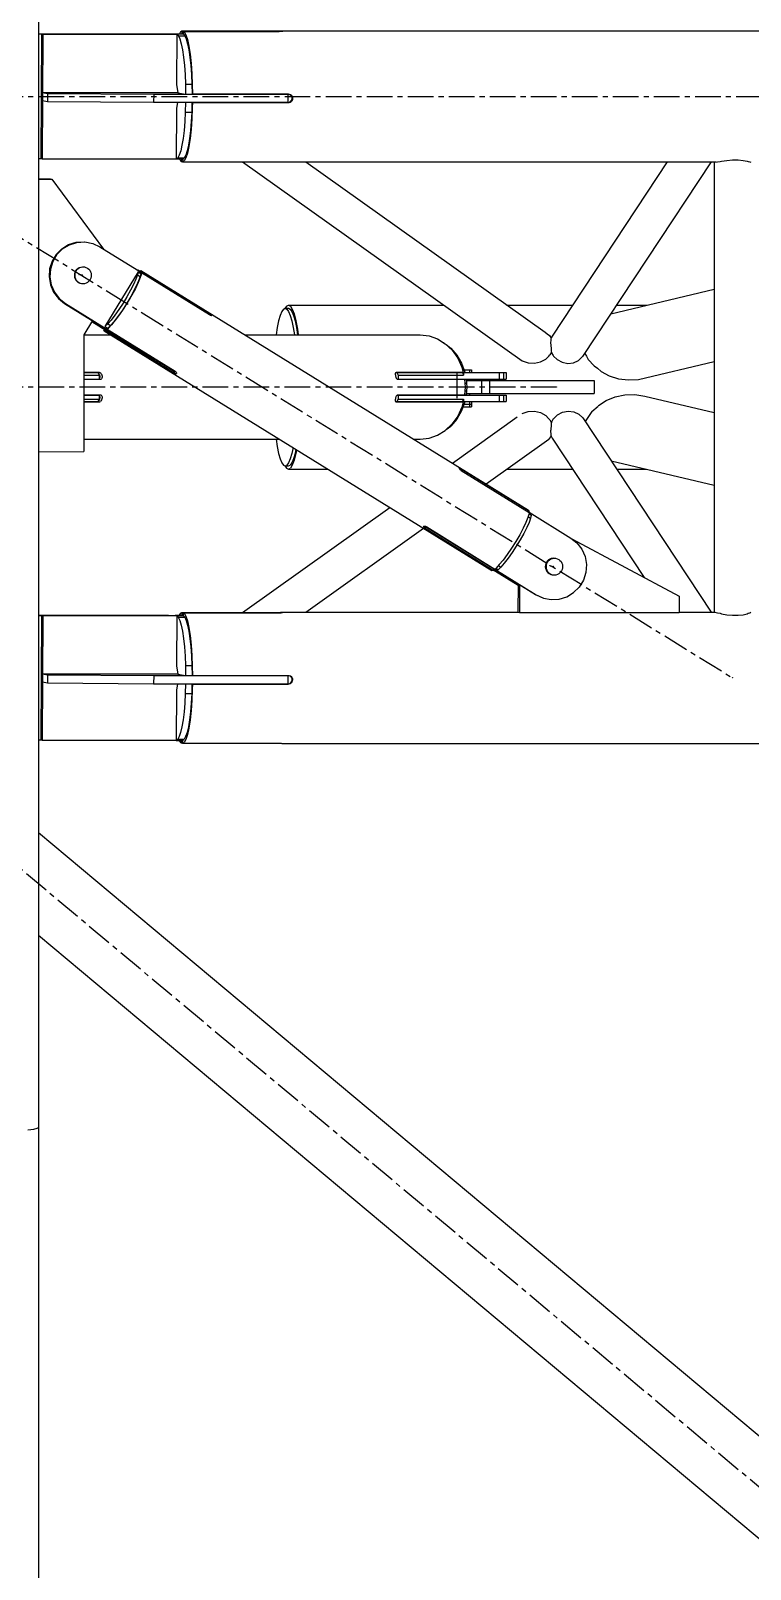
# Model space of a CAD drawing. Header units: millimetres. Extents: x 5143 to 30813, y 232 to 21408.
# Drawn here: x 23503.8 to 23726.5, y 8814.3 to 9290.6 of the extents above; entities that cross this region are included whole.
import ezdxf

# ---------------------------------------------------------------- set-up
doc = ezdxf.new("R2010")
doc.units = ezdxf.units.MM
doc.header["$LTSCALE"] = 0.25
doc.linetypes.add('CENTER', pattern=[50.8, 31.75, -6.35, 6.35, -6.35])
doc.linetypes.add('XKITLINE00', pattern=[0])

msp = doc.modelspace()

# ---------------------------------------------------------------- linework, layer by layer
at = {"color": 8, "linetype": 'XKITLINE00'}
for p, q in [((23506.2, 10620.27), (23506.2, 8951.04)), ((23506.2, 9289.66), (23546.35, 9289.66)), ((23506.2, 9289.6), (23546.66, 9289.6)), ((23507.14, 9289.6), (23506.97, 9251.02)), ((23507.14, 9289.6), (23507.53, 9289.53)), ((23507.14, 9289.6), (23551.01, 9289.6)), ((23507.53, 9289.53), (23507.35, 9250.95)), ((23507.53, 9289.53), (23549.02, 9289.53)), ((23546.35, 9289.66), (23546.66, 9289.6)), ((23548.57, 9289.62), (23548.64, 9289.66)), ((23548.64, 9289.66), (23548.63, 9289.6)), ((23548.64, 9289.66), (23550.61, 9289.66)), ((23549.02, 9289.59), (23548.95, 9273.99)), ((23549.02, 9289.59), (23551, 9289.59)), ((23549.02, 9289.59), (23549.5, 9289.05)), ((23549.5, 9289.05), (23551.47, 9289.05)), ((23549.5, 9289.05), (23549.95, 9288.03)), ((23550.17, 9290.27), (23549.82, 9289.66)), ((23549.95, 9288.03), (23550.38, 9286.56)), ((23550.17, 9290.27), (23550.6, 9290.51)), ((23550.6, 9290.51), (23580.24, 9290.51)), ((23550.6, 9290.51), (23550.6, 9289.66)), ((23550.61, 9289.66), (23550.61, 9289.6)), ((23551, 9289.59), (23551.47, 9289.05)), ((23551.02, 9290.4), (23551.01, 9289.57)), ((23551.02, 9290.4), (23580.65, 9290.4)), ((23551.02, 9290.4), (23551.26, 9290.27)), ((23551.26, 9290.27), (23551.79, 9289.35)), ((23551.47, 9289.05), (23551.93, 9288.03)), ((23551.79, 9289.35), (23552.29, 9287.86)), ((23551.93, 9288.03), (23552.35, 9286.56)), ((23552.29, 9287.86), (23552.74, 9285.83)), ((23580.24, 9290.51), (23580.59, 9290.51)), ((23580.24, 9290.51), (23580.24, 9290.4)), ((23580.59, 9290.51), (23580.93, 9290.53)), ((23580.59, 9290.51), (23580.59, 9290.4)), ((23580.65, 9290.4), (23580.99, 9290.41)), ((23580.93, 9290.53), (23581.24, 9290.54)), ((23580.99, 9290.41), (23581.29, 9290.42)), ((23581.24, 9290.54), (23581.5, 9290.57)), ((23581.29, 9290.42), (23581.54, 9290.44)), ((23581.5, 9290.57), (23581.54, 9290.57)), ((23581.54, 9290.57), (23581.68, 9290.55)), ((23581.54, 9290.57), (24815.89, 9290.57)), ((23581.54, 9290.44), (23581.71, 9290.46)), ((23581.68, 9290.55), (23581.78, 9290.52)), ((23581.71, 9290.46), (23581.79, 9290.49)), ((23581.78, 9290.52), (23581.79, 9290.49)), ((23550.38, 9286.56), (23550.76, 9284.66)), ((23550.76, 9284.66), (23551.09, 9282.41)), ((23551.09, 9282.41), (23551.36, 9279.83)), ((23552.35, 9286.56), (23552.73, 9284.66)), ((23552.73, 9284.66), (23553.06, 9282.41)), ((23552.74, 9285.83), (23553.13, 9283.32)), ((23553.06, 9282.41), (23553.33, 9279.83)), ((23553.13, 9283.32), (23553.44, 9280.42)), ((23551.36, 9279.83), (23551.56, 9277.02)), ((23553.33, 9279.83), (23553.54, 9277.02)), ((23553.44, 9280.42), (23553.68, 9277.22)), ((23548.95, 9273.99), (23549.33, 9271.41)), ((23551.56, 9277.02), (23551.69, 9274.03)), ((23551.69, 9274.03), (23553.67, 9274.03)), ((23551.69, 9274.03), (23551.75, 9270.95)), ((23553.54, 9277.02), (23553.67, 9274.03)), ((23553.67, 9274.03), (23553.72, 9270.95)), ((23553.68, 9277.22), (23553.82, 9273.8)), ((23553.82, 9273.8), (23553.86, 9271.02)), ((23507.45, 9271.49), (23507.44, 9268.99)), ((23507.44, 9268.99), (23508.99, 9268.69)), ((23507.45, 9271.49), (23509, 9271.19)), ((23507.45, 9271.49), (23549.32, 9271.49)), ((23509, 9271.19), (23508.99, 9268.69)), ((23508.99, 9268.69), (23541.85, 9268.45)), ((23509, 9271.19), (23541.86, 9270.95)), ((23541.86, 9270.95), (23541.85, 9268.45)), ((23541.85, 9268.45), (23551.73, 9268.45)), ((23541.86, 9270.95), (23551.74, 9270.95)), ((23549.24, 9268.45), (23548.92, 9266.49)), ((23549.33, 9271.41), (23551.75, 9270.95)), ((23551.74, 9268.45), (23551.65, 9265.39)), ((23551.73, 9268.45), (23551.74, 9268.45)), ((23551.74, 9268.45), (23553.71, 9268.45)), ((23551.75, 9270.95), (23553.72, 9270.95)), ((23553.71, 9268.45), (23553.63, 9265.39)), ((23553.7, 9268.45), (23553.71, 9268.45)), ((23553.71, 9268.45), (23583.34, 9268.45)), ((23553.71, 9268.36), (23583.29, 9268.36)), ((23553.71, 9268.35), (23553.84, 9268.32)), ((23553.72, 9271.05), (23553.86, 9271.02)), ((23553.72, 9270.95), (23583.35, 9270.95)), ((23553.84, 9268.32), (23553.82, 9266.75)), ((23553.84, 9268.32), (23583.48, 9268.32)), ((23553.86, 9271.02), (23583.49, 9271.02)), ((23580.54, 9268.45), (23580.54, 9268.36)), ((23582.97, 9271.02), (23583.35, 9270.95)), ((23583.29, 9268.36), (23583.64, 9268.4)), ((23583.29, 9268.36), (23583.48, 9268.32)), ((23583.35, 9270.95), (23583.34, 9268.45)), ((23583.48, 9268.32), (23583.82, 9268.37)), ((23583.49, 9271.02), (23583.84, 9270.98)), ((23583.64, 9268.4), (23583.96, 9268.54)), ((23583.64, 9268.4), (23583.82, 9268.37)), ((23583.69, 9271), (23583.98, 9270.88)), ((23583.82, 9268.37), (23584.14, 9268.5)), ((23583.84, 9270.98), (23584.16, 9270.84)), ((23583.96, 9268.54), (23584.24, 9268.75)), ((23583.98, 9270.88), (23584.26, 9270.66)), ((23584.14, 9268.5), (23584.42, 9268.72)), ((23584.16, 9270.84), (23584.44, 9270.63)), ((23584.46, 9269.03), (23584.24, 9268.75)), ((23584.26, 9270.66), (23584.47, 9270.38)), ((23584.64, 9269), (23584.42, 9268.72)), ((23584.44, 9270.63), (23584.66, 9270.34)), ((23584.59, 9269.36), (23584.46, 9269.03)), ((23584.47, 9270.38), (23584.52, 9270.27)), ((23584.52, 9270.27), (23584.6, 9270.05)), ((23584.64, 9269.71), (23584.59, 9269.36)), ((23584.6, 9270.05), (23584.64, 9269.71)), ((23584.78, 9269.32), (23584.64, 9269)), ((23584.66, 9270.34), (23584.69, 9270.27)), ((23584.69, 9270.27), (23584.79, 9270.02)), ((23584.83, 9269.67), (23584.78, 9269.32)), ((23584.79, 9270.02), (23584.83, 9269.67)), ((23548.92, 9266.49), (23548.84, 9250.89)), ((23551.65, 9265.39), (23551.49, 9262.46)), ((23551.65, 9265.39), (23553.63, 9265.39)), ((23553.68, 9263.33), (23553.44, 9260.12)), ((23553.63, 9265.39), (23553.47, 9262.46)), ((23553.82, 9266.75), (23553.68, 9263.33)), ((23551.27, 9259.73), (23550.97, 9257.26)), ((23551.49, 9262.46), (23551.27, 9259.73)), ((23553.24, 9259.73), (23552.95, 9257.26)), ((23553.44, 9260.12), (23553.13, 9257.23)), ((23553.47, 9262.46), (23553.24, 9259.73)), ((23550.62, 9255.13), (23550.22, 9253.39)), ((23550.97, 9257.26), (23550.62, 9255.13)), ((23552.6, 9255.13), (23552.2, 9253.39)), ((23552.74, 9254.72), (23552.29, 9252.69)), ((23552.95, 9257.26), (23552.6, 9255.13)), ((23553.13, 9257.23), (23552.74, 9254.72)), ((23506.2, 9251.02), (23506.97, 9251.02)), ((23506.97, 9251.02), (23507.35, 9250.95)), ((23507.35, 9250.95), (23548.84, 9250.95)), ((23548.84, 9250.89), (23549.32, 9251.24)), ((23548.84, 9250.89), (23550.82, 9250.89)), ((23549.79, 9252.09), (23549.32, 9251.24)), ((23549.32, 9251.24), (23551.3, 9251.24)), ((23550.22, 9253.39), (23549.79, 9252.09)), ((23549.82, 9250.89), (23550.17, 9250.28)), ((23550.17, 9250.28), (23550.41, 9250.15)), ((23550.42, 9250.89), (23550.41, 9250.15)), ((23550.41, 9250.15), (23550.83, 9250.15)), ((23550.82, 9250.89), (23551.3, 9251.24)), ((23550.84, 9250.9), (23550.83, 9250.04)), ((23550.83, 9250.04), (23551.26, 9250.28)), ((23550.83, 9250.04), (23580.47, 9250.04)), ((23551.79, 9251.2), (23551.26, 9250.28)), ((23551.76, 9252.09), (23551.3, 9251.24)), ((23552.2, 9253.39), (23551.76, 9252.09)), ((23552.29, 9252.69), (23551.79, 9251.2)), ((23569.39, 9250.04), (23655.91, 9188.41)), ((23580.47, 9250.04), (23580.81, 9250.04)), ((23580.81, 9250.04), (23581.11, 9250.02)), ((23581.11, 9250.02), (23581.35, 9250.01)), ((23581.35, 9250.01), (23581.52, 9249.98)), ((23581.52, 9249.98), (23581.54, 9249.97)), ((23581.54, 9249.97), (23715.9, 9249.97)), ((23588.94, 9249.97), (23663, 9197.22)), ((23700.77, 9249.97), (23665.18, 9196.06)), ((23714.4, 9249.97), (23674.61, 9189.69)), ((23715.28, 9249.97), (23715.28, 9110.61)), ((23715.3, 9249.97), (23715.42, 9249.88)), ((23715.42, 9249.88), (23715.56, 9249.94)), ((23715.56, 9249.94), (23716.37, 9250.03)), ((23715.69, 9249.97), (23715.72, 9249.95)), ((23716.37, 9250.03), (23717.2, 9250.08)), ((23717.2, 9250.08), (23717.63, 9250.2)), ((23717.63, 9250.2), (23719.22, 9250.45)), ((23719.22, 9250.45), (23720.98, 9250.58)), ((23720.98, 9250.58), (23722.74, 9250.58)), ((23722.74, 9250.58), (23724.33, 9250.45)), ((23724.33, 9250.45), (23725.59, 9250.2)), ((23725.59, 9250.2), (23725.87, 9250.08)), ((23725.87, 9250.08), (23726.4, 9250.03)), ((23726.4, 9250.03), (23726.68, 9249.93)), ((23506.2, 9244.69), (23509.91, 9244.7)), ((23506.2, 9244.59), (23510.38, 9244.61)), ((23509.91, 9244.7), (23510.38, 9244.61)), ((23510.38, 9244.61), (23526.37, 9222.98)), ((23517.89, 9225.09), (23520.34, 9225.23)), ((23511.68, 9221.33), (23510.4, 9219.22)), ((23511.92, 9221.29), (23510.63, 9219.17)), ((23511.68, 9221.33), (23513.43, 9223.08)), ((23511.92, 9221.29), (23513.67, 9223.04)), ((23513.43, 9223.08), (23515.54, 9224.36)), ((23513.67, 9223.04), (23515.78, 9224.31)), ((23515.54, 9224.36), (23517.89, 9225.09)), ((23515.78, 9224.31), (23518.12, 9225.04)), ((23518.12, 9225.04), (23520.57, 9225.19)), ((23520.57, 9225.19), (23522.98, 9224.73)), ((23522.98, 9224.73), (23525.21, 9223.7)), ((23525.21, 9223.7), (23538.08, 9215.74)), ((23509.65, 9216.85), (23509.48, 9214.37)), ((23510.4, 9219.22), (23509.65, 9216.85)), ((23509.88, 9216.8), (23509.71, 9214.33)), ((23510.63, 9219.17), (23509.88, 9216.8)), ((23517.47, 9215.8), (23517.34, 9215.31)), ((23517.59, 9215.78), (23517.46, 9215.29)), ((23517.69, 9216.26), (23517.47, 9215.8)), ((23517.81, 9216.24), (23517.59, 9215.78)), ((23517.99, 9216.67), (23517.69, 9216.26)), ((23517.69, 9216.26), (23517.81, 9216.24)), ((23518.12, 9216.65), (23517.81, 9216.24)), ((23517.99, 9216.67), (23518.37, 9217.01)), ((23518.12, 9216.65), (23518.49, 9216.99)), ((23518.37, 9217.01), (23518.8, 9217.27)), ((23518.49, 9216.99), (23518.93, 9217.24)), ((23518.8, 9217.27), (23519.28, 9217.44)), ((23518.93, 9217.24), (23519.4, 9217.41)), ((23519.28, 9217.44), (23519.78, 9217.51)), ((23519.4, 9217.41), (23519.9, 9217.48)), ((23519.78, 9217.51), (23520.28, 9217.48)), ((23519.9, 9217.48), (23520.41, 9217.46)), ((23520.28, 9217.48), (23520.41, 9217.46)), ((23520.41, 9217.46), (23520.89, 9217.33)), ((23520.89, 9217.33), (23521.35, 9217.11)), ((23521.35, 9217.11), (23521.75, 9216.8)), ((23521.75, 9216.8), (23522.08, 9216.42)), ((23522.08, 9216.42), (23522.33, 9215.98)), ((23522.33, 9215.98), (23522.5, 9215.5)), ((23537.05, 9215.93), (23526.78, 9199.01)), ((23536.73, 9216.58), (23536.82, 9216.58)), ((23536.82, 9216.58), (23536.95, 9216.52)), ((23537.05, 9215.93), (23536.84, 9214.98)), ((23536.95, 9216.52), (23537.79, 9216)), ((23536.95, 9216.52), (23537.01, 9216.4)), ((23537.05, 9215.93), (23537.89, 9215.41)), ((23537.46, 9216.28), (23537.43, 9216.22)), ((23537.46, 9216.28), (23537.87, 9216.4)), ((23537.79, 9216), (23537.85, 9215.88)), ((23537.87, 9216.4), (23538.05, 9216.16)), ((23537.87, 9216.4), (23657.87, 9142.17)), ((23538.05, 9216.16), (23537.87, 9215.87)), ((23538.08, 9215.74), (23537.88, 9215.42)), ((23538.08, 9215.71), (23537.89, 9215.41)), ((23538.05, 9216.16), (23559.08, 9203.16)), ((23538.08, 9215.71), (23538.05, 9215.33)), ((23538.06, 9215.71), (23538.07, 9215.7)), ((23538.08, 9215.71), (23559.1, 9202.71)), ((23509.48, 9214.37), (23509.9, 9211.93)), ((23509.71, 9214.33), (23510.14, 9211.88)), ((23509.9, 9211.93), (23510.89, 9209.66)), ((23510.14, 9211.88), (23511.12, 9209.62)), ((23517.34, 9215.31), (23517.31, 9214.8)), ((23517.31, 9214.8), (23517.38, 9214.3)), ((23517.38, 9214.3), (23517.54, 9213.82)), ((23517.46, 9215.29), (23517.43, 9214.78)), ((23517.43, 9214.78), (23517.5, 9214.27)), ((23517.5, 9214.27), (23517.66, 9213.79)), ((23517.54, 9213.82), (23517.79, 9213.38)), ((23517.66, 9213.79), (23517.92, 9213.35)), ((23517.79, 9213.38), (23518.13, 9213)), ((23517.92, 9213.35), (23518.25, 9212.97)), ((23518.13, 9213), (23518.53, 9212.69)), ((23518.25, 9212.97), (23518.65, 9212.67)), ((23518.53, 9212.69), (23518.65, 9212.67)), ((23518.53, 9212.69), (23518.98, 9212.47)), ((23518.65, 9212.67), (23519.1, 9212.45)), ((23518.98, 9212.47), (23519.47, 9212.34)), ((23519.1, 9212.45), (23519.59, 9212.32)), ((23519.47, 9212.34), (23519.59, 9212.32)), ((23519.59, 9212.32), (23520.09, 9212.29)), ((23520.09, 9212.29), (23520.59, 9212.36)), ((23520.59, 9212.36), (23521.07, 9212.53)), ((23521.07, 9212.53), (23521.5, 9212.79)), ((23521.5, 9212.79), (23521.88, 9213.13)), ((23522.19, 9213.53), (23521.88, 9213.13)), ((23522.41, 9213.99), (23522.19, 9213.53)), ((23522.53, 9214.49), (23522.41, 9213.99)), ((23522.5, 9215.5), (23522.56, 9215)), ((23522.56, 9215), (23522.53, 9214.49)), ((23535.64, 9212.06), (23534.7, 9210.23)), ((23536.48, 9211.54), (23535.54, 9209.71)), ((23536.36, 9213.67), (23535.64, 9212.06)), ((23537.07, 9212.63), (23536.2, 9210.82)), ((23536.84, 9214.98), (23536.36, 9213.67)), ((23537.2, 9213.15), (23536.48, 9211.54)), ((23536.84, 9214.98), (23537.68, 9214.46)), ((23537.7, 9214.16), (23537.07, 9212.63)), ((23537.68, 9214.46), (23537.2, 9213.15)), ((23537.89, 9215.41), (23537.68, 9214.46)), ((23538.05, 9215.33), (23537.7, 9214.16)), ((23510.89, 9209.66), (23512.39, 9207.7)), ((23511.12, 9209.62), (23512.62, 9207.66)), ((23512.39, 9207.7), (23512.62, 9207.66)), ((23512.39, 9207.7), (23514.3, 9206.16)), ((23512.62, 9207.66), (23514.54, 9206.12)), ((23532.38, 9206.27), (23531.12, 9204.33)), ((23533.6, 9208.26), (23532.38, 9206.27)), ((23533.9, 9206.73), (23532.6, 9204.66)), ((23534.44, 9207.74), (23533.22, 9205.74)), ((23534.7, 9210.23), (23533.6, 9208.26)), ((23535.12, 9208.82), (23533.9, 9206.73)), ((23535.54, 9209.71), (23534.44, 9207.74)), ((23536.2, 9210.82), (23535.12, 9208.82)), ((23683.39, 9202.99), (23715.28, 9210.61)), ((23514.3, 9206.16), (23514.54, 9206.12)), ((23514.3, 9206.16), (23548.2, 9185.2)), ((23514.54, 9206.12), (23527.41, 9198.16)), ((23529.87, 9202.56), (23528.69, 9201.03)), ((23530.71, 9202.04), (23529.53, 9200.51)), ((23531.12, 9204.33), (23529.87, 9202.56)), ((23531.27, 9202.71), (23529.99, 9200.97)), ((23531.96, 9203.81), (23530.71, 9202.04)), ((23532.6, 9204.66), (23531.27, 9202.71)), ((23533.22, 9205.74), (23531.96, 9203.81)), ((23559.08, 9203.16), (23558.89, 9202.84)), ((23559.08, 9203.16), (23559.3, 9203.02)), ((23559.1, 9202.71), (23559.32, 9202.58)), ((23559.3, 9203.02), (23559.11, 9202.7)), ((23559.3, 9203.02), (23559.51, 9202.88)), ((23559.32, 9202.58), (23559.53, 9202.5)), ((23559.51, 9202.88), (23559.69, 9202.76)), ((23559.53, 9202.5), (23559.69, 9202.46)), ((23559.69, 9202.76), (23559.79, 9202.68)), ((23559.69, 9202.46), (23559.8, 9202.48)), ((23559.79, 9202.68), (23559.81, 9202.65)), ((23559.84, 9202.54), (23559.8, 9202.48)), ((23559.81, 9202.65), (23559.84, 9202.54)), ((23580.99, 9202.47), (23580.51, 9200.8)), ((23581.49, 9203.69), (23580.99, 9202.47)), ((23582.02, 9204.43), (23581.49, 9203.69)), ((23582.02, 9204.43), (23582.56, 9204.67)), ((23582.93, 9205.36), (23582.45, 9204.63)), ((23582.56, 9204.67), (23583.1, 9204.43)), ((23582.56, 9204.67), (23583.55, 9204.67)), ((23582.93, 9205.36), (23583.55, 9205.67)), ((23583.1, 9204.43), (23583.63, 9203.69)), ((23583.55, 9205.67), (23631.67, 9205.67)), ((23583.55, 9205.67), (23584.17, 9205.36)), ((23583.55, 9204.67), (23584.09, 9204.43)), ((23583.63, 9203.69), (23584.14, 9202.47)), ((23584.09, 9204.43), (23584.62, 9203.69)), ((23584.14, 9202.47), (23584.62, 9200.8)), ((23584.17, 9205.36), (23584.77, 9204.43)), ((23584.62, 9203.69), (23585.13, 9202.47)), ((23584.77, 9204.43), (23585.34, 9202.91)), ((23585.13, 9202.47), (23585.6, 9200.8)), ((23585.34, 9202.91), (23585.87, 9200.82)), ((23651.08, 9205.67), (23671.53, 9205.67)), ((23685.16, 9205.67), (23694.64, 9205.67)), ((23522.9, 9200.85), (23520.25, 9196.48)), ((23522.74, 9200.58), (23525.67, 9198.76)), ((23522.79, 9200.65), (23525.71, 9198.84)), ((23525.84, 9199.03), (23525.68, 9198.78)), ((23525.68, 9198.78), (23525.76, 9198.64)), ((23525.76, 9198.64), (23526.6, 9198.12)), ((23525.76, 9198.64), (23525.89, 9198.57)), ((23525.89, 9198.57), (23526.06, 9198.58)), ((23526.06, 9198.58), (23526.27, 9198.66)), ((23526.06, 9198.58), (23526.9, 9198.06)), ((23526.31, 9198.73), (23526.27, 9198.66)), ((23526.27, 9198.66), (23527.12, 9198.14)), ((23526.48, 9198.19), (23526.34, 9197.95)), ((23526.34, 9197.95), (23526.52, 9197.71)), ((23526.52, 9197.71), (23526.93, 9197.84)), ((23526.52, 9197.71), (23646.53, 9123.48)), ((23526.6, 9198.12), (23526.73, 9198.05)), ((23526.73, 9198.05), (23526.9, 9198.06)), ((23526.78, 9199.01), (23527.64, 9199.83)), ((23526.78, 9199.01), (23527.62, 9198.49)), ((23526.9, 9198.06), (23527.12, 9198.14)), ((23527.16, 9198.21), (23526.93, 9197.84)), ((23526.93, 9197.84), (23547.95, 9184.83)), ((23527.16, 9198.21), (23527.12, 9198.14)), ((23527.3, 9198.18), (23548.32, 9185.18)), ((23527.3, 9198.18), (23527.41, 9198.16)), ((23527.61, 9198.49), (23527.41, 9198.16)), ((23527.62, 9198.49), (23527.44, 9198.18)), ((23527.44, 9198.18), (23527.83, 9198.49)), ((23527.44, 9198.18), (23548.46, 9185.18)), ((23527.62, 9198.49), (23528.48, 9199.31)), ((23528.69, 9201.03), (23527.64, 9199.83)), ((23527.64, 9199.83), (23528.48, 9199.31)), ((23528.83, 9199.55), (23527.83, 9198.49)), ((23529.53, 9200.51), (23528.48, 9199.31)), ((23529.99, 9200.97), (23528.83, 9199.55)), ((23580.08, 9198.72), (23579.72, 9196.42)), ((23580.51, 9200.8), (23580.08, 9198.72)), ((23584.62, 9200.8), (23585.05, 9198.72)), ((23585.05, 9198.72), (23585.41, 9196.42)), ((23585.6, 9200.8), (23586.04, 9198.72)), ((23585.87, 9200.82), (23586.35, 9198.24)), ((23586.04, 9198.72), (23586.39, 9196.42)), ((23586.35, 9198.24), (23586.59, 9196.42)), ((23662.91, 9197.25), (23663, 9197.22)), ((23663, 9197.22), (23663.67, 9196.72)), ((23663.67, 9196.72), (23664.34, 9196.23)), ((23520.25, 9196.48), (23520.25, 9160.31)), ((23520.25, 9196.42), (23528.6, 9196.42)), ((23570.16, 9196.42), (23624.37, 9196.42)), ((23624.37, 9196.42), (23627.09, 9196.11)), ((23627.09, 9196.11), (23629.7, 9195.2)), ((23629.7, 9195.2), (23632.11, 9193.7)), ((23631.51, 9194.07), (23631.65, 9194)), ((23631.65, 9194), (23631.78, 9193.91)), ((23632.11, 9193.7), (23634.22, 9191.69)), ((23632.38, 9193.44), (23633.83, 9192.33)), ((23633.83, 9192.33), (23635.69, 9190.19)), ((23664.34, 9196.23), (23664.86, 9195.44)), ((23664.78, 9195.02), (23664.71, 9193.77)), ((23664.71, 9193.77), (23664.75, 9193.56)), ((23664.75, 9193.56), (23664.84, 9191.83)), ((23664.92, 9195.56), (23664.76, 9195.13)), ((23664.76, 9195.13), (23664.78, 9195.02)), ((23665.18, 9196.06), (23664.92, 9195.56)), ((23634.22, 9191.69), (23635.95, 9189.25)), ((23635.69, 9190.19), (23637.15, 9187.67)), ((23635.95, 9189.25), (23637.24, 9186.46)), ((23636.67, 9187.67), (23637.15, 9187.67)), ((23637.15, 9187.67), (23638.16, 9184.87)), ((23655.91, 9188.41), (23657.72, 9187.76)), ((23657.72, 9187.76), (23659.67, 9187.63)), ((23659.67, 9187.63), (23661.56, 9188.04)), ((23661.56, 9188.04), (23663.22, 9188.93)), ((23664.14, 9189.89), (23663.22, 9188.93)), ((23664.14, 9189.89), (23664.48, 9190.22)), ((23664.96, 9191.11), (23664.48, 9190.22)), ((23664.84, 9191.83), (23664.91, 9191.53)), ((23664.91, 9191.53), (23664.98, 9190.9)), ((23664.98, 9190.9), (23665.49, 9190.02)), ((23665.49, 9190.02), (23665.63, 9189.89)), ((23665.63, 9189.89), (23666.75, 9188.78)), ((23666.75, 9188.78), (23668.33, 9187.95)), ((23668.33, 9187.95), (23670.07, 9187.62)), ((23670.07, 9187.62), (23671.81, 9187.82)), ((23671.81, 9187.82), (23673.38, 9188.54)), ((23673.38, 9188.54), (23674.61, 9189.69)), ((23675.27, 9190.69), (23675.84, 9189.89)), ((23675.84, 9189.89), (23676.38, 9188.86)), ((23676.38, 9188.86), (23678.18, 9186.83)), ((23691.94, 9182.66), (23715.28, 9188.23)), ((23520.25, 9184.87), (23525.03, 9184.87)), ((23520.25, 9184.77), (23524.54, 9184.77)), ((23520.25, 9183.97), (23524.94, 9183.97)), ((23520.25, 9182.77), (23524.94, 9182.77)), ((23520.25, 9182.67), (23525.47, 9182.67)), ((23524.28, 9184.87), (23524.45, 9184.83)), ((23524.45, 9184.83), (23525.2, 9184.83)), ((23524.45, 9184.83), (23524.53, 9184.77)), ((23524.54, 9184.77), (23524.94, 9183.97)), ((23524.55, 9184.76), (23524.63, 9184.7)), ((23524.63, 9184.7), (23524.81, 9184.5)), ((23524.75, 9182.67), (23524.9, 9182.72)), ((23524.81, 9184.5), (23524.96, 9184.23)), ((23524.9, 9182.72), (23525.04, 9182.85)), ((23524.9, 9182.72), (23525.62, 9182.72)), ((23524.94, 9183.97), (23524.94, 9182.77)), ((23524.96, 9184.23), (23525.09, 9183.93)), ((23525.03, 9184.87), (23525.2, 9184.83)), ((23525.14, 9183.05), (23525.04, 9182.85)), ((23525.09, 9183.93), (23525.17, 9183.62)), ((23525.2, 9183.26), (23525.14, 9183.05)), ((23525.17, 9183.62), (23525.2, 9183.32)), ((23525.2, 9184.83), (23525.38, 9184.7)), ((23525.2, 9183.32), (23525.2, 9183.26)), ((23525.38, 9184.7), (23525.55, 9184.5)), ((23525.47, 9182.67), (23525.62, 9182.72)), ((23525.55, 9184.5), (23525.71, 9184.23)), ((23525.62, 9182.72), (23525.76, 9182.85)), ((23525.71, 9184.23), (23525.83, 9183.93)), ((23525.86, 9183.05), (23525.76, 9182.85)), ((23525.83, 9183.93), (23525.92, 9183.62)), ((23525.93, 9183.32), (23525.86, 9183.05)), ((23525.92, 9183.62), (23525.94, 9183.43)), ((23525.94, 9183.43), (23525.93, 9183.32)), ((23548.18, 9185.21), (23547.95, 9184.83)), ((23547.95, 9184.83), (23548.18, 9184.7)), ((23548.44, 9185.12), (23548.18, 9184.7)), ((23548.18, 9184.7), (23548.41, 9184.58)), ((23548.2, 9185.2), (23548.32, 9185.18)), ((23548.38, 9185.23), (23548.32, 9185.18)), ((23548.33, 9185.19), (23548.44, 9185.12)), ((23548.41, 9184.58), (23548.61, 9184.5)), ((23548.44, 9185.12), (23548.67, 9185.01)), ((23548.46, 9185.18), (23548.67, 9185.03)), ((23548.61, 9184.5), (23548.73, 9184.46)), ((23548.67, 9185.03), (23548.83, 9184.88)), ((23548.67, 9185.01), (23548.71, 9184.99)), ((23548.73, 9184.46), (23548.77, 9184.46)), ((23548.77, 9184.46), (23548.89, 9184.51)), ((23548.83, 9184.88), (23548.92, 9184.73)), ((23548.94, 9184.6), (23548.89, 9184.51)), ((23548.92, 9184.73), (23548.94, 9184.6)), ((23616.63, 9184.5), (23616.62, 9184.23)), ((23616.62, 9184.23), (23616.65, 9183.93)), ((23616.7, 9184.7), (23616.63, 9184.5)), ((23616.65, 9183.93), (23616.73, 9183.62)), ((23616.82, 9184.83), (23616.7, 9184.7)), ((23616.73, 9183.62), (23616.81, 9183.43)), ((23616.77, 9184.77), (23650.92, 9184.77)), ((23616.81, 9183.43), (23616.84, 9183.32)), ((23616.82, 9184.83), (23616.97, 9184.87)), ((23616.84, 9183.32), (23616.95, 9183.05)), ((23616.95, 9183.05), (23617.09, 9182.85)), ((23616.97, 9184.87), (23637.65, 9184.87)), ((23617.09, 9182.85), (23617.24, 9182.72)), ((23617.12, 9184.77), (23617.52, 9183.97)), ((23617.18, 9182.77), (23648.83, 9182.77)), ((23617.24, 9182.72), (23617.41, 9182.67)), ((23617.41, 9182.67), (23638.09, 9182.67)), ((23617.52, 9183.97), (23637.79, 9183.97)), ((23617.52, 9183.97), (23617.52, 9182.77)), ((23631.07, 9184.87), (23631.07, 9184.77)), ((23631.68, 9182.77), (23631.68, 9182.67)), ((23633.31, 9184.87), (23633.31, 9184.77)), ((23637.24, 9186.46), (23637.65, 9184.87)), ((23637.39, 9184.77), (23637.79, 9183.97)), ((23637.65, 9184.87), (23638.16, 9184.87)), ((23637.79, 9184.77), (23637.79, 9183.97)), ((23637.91, 9185.57), (23640.14, 9185.57)), ((23638.09, 9182.67), (23638.3, 9180.27)), ((23638.09, 9182.67), (23638.6, 9182.67)), ((23638.6, 9182.67), (23638.72, 9181.48)), ((23639.61, 9185.57), (23639.61, 9184.77)), ((23639.61, 9182.77), (23639.61, 9182.27)), ((23640.14, 9185.57), (23640.22, 9185.57)), ((23640.22, 9185.57), (23640.22, 9184.77)), ((23648.83, 9184.77), (23648.83, 9182.77)), ((23648.83, 9182.77), (23650.92, 9182.77)), ((23650.09, 9184.77), (23650.09, 9182.77)), ((23650.92, 9184.77), (23650.92, 9182.77)), ((23678.18, 9186.83), (23679.2, 9186.08)), ((23679.2, 9186.08), (23680.36, 9185.08)), ((23680.36, 9185.08), (23682.88, 9183.71)), ((23682.88, 9183.71), (23685.75, 9182.83)), ((23685.75, 9182.83), (23688.82, 9182.47)), ((23688.82, 9182.47), (23691.94, 9182.66)), ((23520.25, 9177.87), (23525.47, 9177.87)), ((23520.25, 9177.77), (23524.94, 9177.77)), ((23524.75, 9177.87), (23524.9, 9177.83)), ((23524.9, 9177.83), (23525.62, 9177.83)), ((23524.9, 9177.83), (23525.04, 9177.7)), ((23524.94, 9177.77), (23524.94, 9176.58)), ((23525.04, 9177.7), (23525.14, 9177.5)), ((23525.47, 9177.87), (23525.62, 9177.83)), ((23525.62, 9177.83), (23525.76, 9177.7)), ((23525.76, 9177.7), (23525.86, 9177.5)), ((23617.09, 9177.7), (23616.95, 9177.5)), ((23617.09, 9177.7), (23617.24, 9177.83)), ((23617.18, 9177.77), (23650.92, 9177.77)), ((23617.24, 9177.83), (23617.41, 9177.87)), ((23617.41, 9177.87), (23638.09, 9177.87)), ((23617.52, 9177.77), (23617.52, 9176.58)), ((23631.68, 9177.87), (23631.68, 9177.77)), ((23638.3, 9180.27), (23638.09, 9177.87)), ((23638.09, 9177.87), (23638.6, 9177.87)), ((23638.19, 9181.48), (23638.72, 9181.48)), ((23638.19, 9179.07), (23638.72, 9179.07)), ((23638.72, 9179.07), (23638.6, 9177.87)), ((23638.64, 9182.27), (23640.66, 9182.27)), ((23638.64, 9178.27), (23678.2, 9178.27)), ((23638.72, 9181.48), (23638.76, 9180.27)), ((23638.76, 9180.27), (23638.72, 9179.07)), ((23639.61, 9178.27), (23639.61, 9177.77)), ((23640.66, 9182.27), (23678.2, 9182.27)), ((23643.36, 9182.27), (23643.36, 9178.27)), ((23645.77, 9182.27), (23645.77, 9178.27)), ((23648.83, 9177.77), (23648.83, 9175.77)), ((23650.09, 9177.77), (23650.09, 9175.77)), ((23650.92, 9177.77), (23650.92, 9175.77)), ((23678.2, 9182.27), (23678.2, 9178.27)), ((23684.65, 9177.27), (23687.67, 9177.89)), ((23687.67, 9177.89), (23690.81, 9177.96)), ((23690.81, 9177.96), (23693.91, 9177.49)), ((23520.25, 9176.58), (23524.94, 9176.58)), ((23520.25, 9175.77), (23524.54, 9175.77)), ((23520.25, 9175.67), (23525.03, 9175.67)), ((23524.28, 9175.67), (23524.45, 9175.72)), ((23524.45, 9175.72), (23524.53, 9175.77)), ((23524.45, 9175.72), (23525.2, 9175.72)), ((23524.94, 9176.58), (23524.54, 9175.77)), ((23524.55, 9175.79), (23524.63, 9175.85)), ((23524.81, 9176.05), (23524.63, 9175.85)), ((23524.96, 9176.32), (23524.81, 9176.05)), ((23525.09, 9176.62), (23524.96, 9176.32)), ((23525.03, 9175.67), (23525.2, 9175.72)), ((23525.17, 9176.93), (23525.09, 9176.62)), ((23525.14, 9177.5), (23525.2, 9177.29)), ((23525.2, 9177.23), (23525.17, 9176.93)), ((23525.2, 9177.29), (23525.2, 9177.23)), ((23525.2, 9175.72), (23525.38, 9175.85)), ((23525.55, 9176.05), (23525.38, 9175.85)), ((23525.71, 9176.32), (23525.55, 9176.05)), ((23525.83, 9176.62), (23525.71, 9176.32)), ((23525.92, 9176.93), (23525.83, 9176.62)), ((23525.86, 9177.5), (23525.93, 9177.23)), ((23525.94, 9177.12), (23525.92, 9176.93)), ((23525.93, 9177.23), (23525.94, 9177.12)), ((23616.65, 9176.62), (23616.62, 9176.32)), ((23616.62, 9176.32), (23616.63, 9176.05)), ((23616.63, 9176.05), (23616.7, 9175.85)), ((23616.73, 9176.93), (23616.65, 9176.62)), ((23616.7, 9175.85), (23616.82, 9175.72)), ((23616.81, 9177.12), (23616.73, 9176.93)), ((23616.77, 9175.77), (23637.39, 9175.77)), ((23616.84, 9177.23), (23616.81, 9177.12)), ((23616.82, 9175.72), (23616.97, 9175.67)), ((23616.95, 9177.5), (23616.84, 9177.23)), ((23616.97, 9175.67), (23637.65, 9175.67)), ((23617.52, 9176.58), (23617.12, 9175.77)), ((23617.52, 9176.58), (23637.79, 9176.58)), ((23631.07, 9175.77), (23631.07, 9175.67)), ((23633.31, 9175.77), (23633.31, 9175.67)), ((23637.15, 9172.88), (23635.69, 9170.36)), ((23637.24, 9174.09), (23635.95, 9171.3)), ((23636.67, 9172.88), (23637.15, 9172.88)), ((23638.16, 9175.67), (23637.15, 9172.88)), ((23637.65, 9175.67), (23637.24, 9174.09)), ((23637.79, 9176.58), (23637.39, 9175.77)), ((23637.39, 9175.77), (23650.09, 9175.77)), ((23637.62, 9174.17), (23640.14, 9174.17)), ((23637.65, 9175.67), (23638.16, 9175.67)), ((23637.79, 9176.58), (23637.79, 9175.77)), ((23637.91, 9174.97), (23640.14, 9174.97)), ((23637.91, 9174.97), (23640.14, 9174.97)), ((23639.61, 9175.77), (23639.61, 9174.97)), ((23639.61, 9174.97), (23639.61, 9174.17)), ((23640.14, 9174.97), (23640.22, 9174.97)), ((23640.14, 9174.97), (23640.22, 9174.97)), ((23640.14, 9174.17), (23640.22, 9174.17)), ((23640.22, 9175.77), (23640.22, 9174.97)), ((23640.22, 9174.97), (23640.22, 9174.17)), ((23650.09, 9175.77), (23650.92, 9175.77)), ((23657.74, 9172.73), (23659.7, 9172.83)), ((23659.7, 9172.83), (23661.58, 9172.39)), ((23668.39, 9172.52), (23670.13, 9172.85)), ((23670.13, 9172.85), (23671.87, 9172.65)), ((23677.5, 9172.7), (23679.38, 9174.38)), ((23679.57, 9174.58), (23679.38, 9174.38)), ((23679.57, 9174.58), (23681.91, 9176.15)), ((23681.91, 9176.15), (23684.65, 9177.27)), ((23693.91, 9177.49), (23715.28, 9172.39)), ((23632.11, 9166.85), (23634.22, 9168.86)), ((23632.38, 9167.1), (23633.83, 9168.22)), ((23635.69, 9170.36), (23633.83, 9168.22)), ((23635.95, 9171.3), (23634.22, 9168.86)), ((23634.31, 9156.75), (23654.39, 9171.04)), ((23655.91, 9172.12), (23657.74, 9172.73)), ((23661.58, 9172.39), (23663.22, 9171.47)), ((23663.22, 9171.47), (23664.04, 9170.57)), ((23664.04, 9170.57), (23664.46, 9170.16)), ((23664.46, 9170.16), (23664.94, 9169.22)), ((23664.85, 9168.72), (23664.75, 9166.98)), ((23664.92, 9169.02), (23664.85, 9168.72)), ((23664.97, 9169.46), (23664.92, 9169.02)), ((23665.54, 9170.45), (23664.97, 9169.46)), ((23665.54, 9170.45), (23665.67, 9170.57)), ((23665.67, 9170.57), (23666.8, 9171.69)), ((23666.8, 9171.69), (23668.39, 9172.52)), ((23671.87, 9172.65), (23673.43, 9171.93)), ((23673.43, 9171.93), (23674.66, 9170.77)), ((23674.66, 9170.77), (23714.4, 9110.57)), ((23675.97, 9170.56), (23675.43, 9169.61)), ((23677.5, 9172.7), (23675.97, 9170.56)), ((23520.25, 9164.12), (23580.82, 9164.12)), ((23579.72, 9164.12), (23580.08, 9161.83)), ((23622.38, 9164.12), (23624.37, 9164.12)), ((23624.37, 9164.12), (23627.09, 9164.44)), ((23627.09, 9164.44), (23629.7, 9165.35)), ((23629.7, 9165.35), (23632.11, 9166.85)), ((23631.51, 9166.48), (23631.65, 9166.54)), ((23631.65, 9166.54), (23631.78, 9166.64)), ((23644.71, 9150.31), (23664.17, 9164.18)), ((23664.85, 9165.15), (23664.17, 9164.18)), ((23664.75, 9166.98), (23664.72, 9166.78)), ((23664.72, 9166.78), (23664.78, 9165.52)), ((23664.78, 9165.52), (23664.77, 9165.42)), ((23664.77, 9165.42), (23664.9, 9165.05)), ((23664.9, 9165.05), (23665.22, 9164.42)), ((23665.22, 9164.42), (23693.69, 9121.29)), ((23506.2, 9160.24), (23520.25, 9160.31)), ((23580.08, 9161.83), (23580.51, 9159.75)), ((23580.51, 9159.75), (23580.99, 9158.08)), ((23584.62, 9159.75), (23584.14, 9158.08)), ((23584.99, 9161.54), (23584.62, 9159.75)), ((23585.6, 9159.75), (23585.13, 9158.08)), ((23585.87, 9159.73), (23585.34, 9157.64)), ((23585.86, 9161), (23585.6, 9159.75)), ((23586.08, 9160.87), (23585.87, 9159.73)), ((23580.99, 9158.08), (23581.49, 9156.86)), ((23581.49, 9156.86), (23582.02, 9156.12)), ((23582.02, 9156.12), (23582.56, 9155.87)), ((23582.45, 9155.92), (23582.93, 9155.19)), ((23582.56, 9155.87), (23583.1, 9156.12)), ((23582.56, 9155.87), (23583.55, 9155.87)), ((23582.93, 9155.19), (23583.55, 9154.87)), ((23583.63, 9156.86), (23583.1, 9156.12)), ((23583.55, 9155.87), (23584.09, 9156.12)), ((23583.55, 9154.87), (23584.17, 9155.19)), ((23583.55, 9154.87), (23595.77, 9154.87)), ((23584.14, 9158.08), (23583.63, 9156.86)), ((23584.62, 9156.86), (23584.09, 9156.12)), ((23584.77, 9156.12), (23584.17, 9155.19)), ((23585.13, 9158.08), (23584.62, 9156.86)), ((23585.34, 9157.64), (23584.77, 9156.12)), ((23636.41, 9155.27), (23636.36, 9155.21)), ((23636.36, 9155.21), (23636.39, 9155.1)), ((23636.39, 9155.1), (23636.49, 9154.96)), ((23636.41, 9155.27), (23636.43, 9155.27)), ((23636.43, 9155.27), (23636.49, 9155.25)), ((23636.49, 9155.25), (23636.63, 9155.17)), ((23636.49, 9154.96), (23636.64, 9154.8)), ((23636.63, 9155.17), (23636.82, 9155.07)), ((23636.64, 9154.8), (23636.84, 9154.64)), ((23636.82, 9155.07), (23636.65, 9154.79)), ((23636.82, 9155.07), (23637.03, 9154.93)), ((23636.84, 9154.64), (23637.06, 9154.48)), ((23637.03, 9154.93), (23636.85, 9154.63)), ((23637.03, 9154.93), (23658.06, 9141.93)), ((23637.06, 9154.48), (23658.08, 9141.48)), ((23651.11, 9154.87), (23671.53, 9154.87)), ((23683.44, 9157.48), (23715.28, 9149.87)), ((23685.16, 9154.87), (23694.34, 9154.87)), ((23569.39, 9110.51), (23614.99, 9142.99)), ((23657.7, 9139.93), (23657.07, 9138.39)), ((23658.05, 9141.1), (23657.7, 9139.93)), ((23657.78, 9140.18), (23658.53, 9139.71)), ((23657.87, 9142.17), (23658.06, 9141.93)), ((23658.06, 9141.93), (23657.87, 9141.62)), ((23657.87, 9141.62), (23657.87, 9141.61)), ((23657.87, 9141.62), (23658.04, 9141.52)), ((23657.91, 9141.69), (23658.63, 9141.24)), ((23658.01, 9141.52), (23658.08, 9141.51)), ((23658.08, 9141.48), (23658.05, 9141.1)), ((23658.05, 9141.09), (23658.74, 9140.66)), ((23658.53, 9139.71), (23658.05, 9138.4)), ((23658.08, 9141.51), (23658.07, 9141.49)), ((23658.08, 9141.51), (23670.95, 9133.55)), ((23658.74, 9140.66), (23658.53, 9139.71)), ((23658.63, 9141.24), (23658.7, 9141.13)), ((23588.91, 9110.57), (23625.39, 9136.55)), ((23625.42, 9137.17), (23625.36, 9137.08)), ((23625.36, 9137.08), (23625.37, 9137.05)), ((23625.37, 9137.05), (23625.41, 9136.99)), ((23625.41, 9136.99), (23625.53, 9136.88)), ((23625.42, 9137.17), (23625.54, 9137.22)), ((23625.53, 9136.88), (23625.7, 9136.75)), ((23625.54, 9137.22), (23625.72, 9137.22)), ((23625.95, 9137.17), (23625.7, 9136.75)), ((23625.7, 9136.75), (23625.91, 9136.61)), ((23625.72, 9137.22), (23625.94, 9137.17)), ((23626.17, 9137.04), (23625.91, 9136.61)), ((23625.91, 9136.61), (23646.94, 9123.6)), ((23625.94, 9137.17), (23626.18, 9137.08)), ((23625.98, 9137.16), (23626.17, 9137.04)), ((23626.21, 9137.07), (23626.15, 9136.98)), ((23626.15, 9136.98), (23626.28, 9136.95)), ((23626.15, 9136.98), (23660.04, 9116.01)), ((23626.18, 9137.08), (23626.42, 9136.96)), ((23626.33, 9137.01), (23626.28, 9136.95)), ((23626.28, 9136.95), (23647.3, 9123.95)), ((23626.42, 9136.96), (23647.44, 9123.95)), ((23656.2, 9136.58), (23655.13, 9134.58)), ((23656.39, 9134.95), (23655.28, 9132.99)), ((23657.07, 9138.39), (23656.2, 9136.58)), ((23657.32, 9136.79), (23656.39, 9134.95)), ((23658.05, 9138.4), (23657.32, 9136.79)), ((23652.6, 9130.42), (23651.28, 9128.47)), ((23653.91, 9132.5), (23652.6, 9130.42)), ((23654.07, 9130.99), (23652.81, 9129.06)), ((23655.13, 9134.58), (23653.91, 9132.5)), ((23655.28, 9132.99), (23654.07, 9130.99)), ((23670.95, 9133.55), (23672.87, 9132.01)), ((23671.27, 9133.29), (23704.47, 9115.52)), ((23672.87, 9132.01), (23674.36, 9130.05)), ((23674.36, 9130.05), (23675.35, 9127.79)), ((23648.83, 9125.31), (23647.83, 9124.26)), ((23650, 9126.74), (23648.83, 9125.31)), ((23650.38, 9125.76), (23649.33, 9124.55)), ((23651.28, 9128.47), (23650, 9126.74)), ((23651.56, 9127.29), (23650.38, 9125.76)), ((23652.81, 9129.06), (23651.56, 9127.29)), ((23663.21, 9125.65), (23663.08, 9125.16)), ((23663.33, 9125.63), (23663.2, 9125.14)), ((23663.33, 9125.63), (23663.2, 9125.14)), ((23663.43, 9126.11), (23663.21, 9125.65)), ((23663.55, 9126.09), (23663.33, 9125.63)), ((23663.55, 9126.09), (23663.33, 9125.63)), ((23663.46, 9125.6), (23663.33, 9125.11)), ((23663.73, 9126.52), (23663.43, 9126.11)), ((23663.43, 9126.11), (23663.55, 9126.09)), ((23663.68, 9126.06), (23663.46, 9125.6)), ((23663.86, 9126.49), (23663.55, 9126.09)), ((23663.86, 9126.49), (23663.55, 9126.09)), ((23663.55, 9126.09), (23663.68, 9126.06)), ((23663.98, 9126.47), (23663.68, 9126.06)), ((23663.73, 9126.52), (23664.11, 9126.86)), ((23663.86, 9126.49), (23664.23, 9126.83)), ((23663.86, 9126.49), (23664.23, 9126.83)), ((23663.98, 9126.47), (23664.36, 9126.81)), ((23664.11, 9126.86), (23664.54, 9127.12)), ((23664.23, 9126.83), (23664.67, 9127.09)), ((23664.23, 9126.83), (23664.67, 9127.09)), ((23664.36, 9126.81), (23664.79, 9127.07)), ((23664.54, 9127.12), (23665.02, 9127.28)), ((23664.67, 9127.09), (23665.15, 9127.26)), ((23664.67, 9127.09), (23665.15, 9127.26)), ((23664.79, 9127.07), (23665.27, 9127.24)), ((23665.02, 9127.28), (23665.52, 9127.36)), ((23665.15, 9127.26), (23665.64, 9127.33)), ((23665.15, 9127.26), (23665.64, 9127.33)), ((23665.27, 9127.24), (23665.77, 9127.31)), ((23665.52, 9127.36), (23666.02, 9127.33)), ((23665.64, 9127.33), (23666.15, 9127.3)), ((23665.64, 9127.33), (23666.15, 9127.3)), ((23665.77, 9127.31), (23666.27, 9127.28)), ((23666.02, 9127.33), (23666.15, 9127.3)), ((23666.15, 9127.3), (23666.27, 9127.28)), ((23666.27, 9127.28), (23666.76, 9127.15)), ((23666.76, 9127.15), (23667.21, 9126.93)), ((23667.21, 9126.93), (23667.61, 9126.62)), ((23667.61, 9126.62), (23667.94, 9126.24)), ((23667.94, 9126.24), (23668.2, 9125.8)), ((23668.2, 9125.8), (23668.36, 9125.32)), ((23668.36, 9125.32), (23668.43, 9124.82)), ((23675.35, 9127.79), (23675.77, 9125.34)), ((23675.77, 9125.34), (23675.61, 9122.87)), ((23646.53, 9123.48), (23646.94, 9123.6)), ((23647.16, 9123.97), (23646.94, 9123.6)), ((23646.97, 9123.66), (23647.45, 9123.36)), ((23647.03, 9123.75), (23647.75, 9123.31)), ((23647.16, 9123.97), (23647.12, 9123.91)), ((23647.12, 9123.91), (23647.96, 9123.39)), ((23647.36, 9124), (23647.3, 9123.95)), ((23647.3, 9123.95), (23647.41, 9123.93)), ((23647.43, 9123.96), (23647.41, 9123.93)), ((23647.41, 9123.93), (23660.28, 9115.97)), ((23647.44, 9123.95), (23647.83, 9124.26)), ((23647.45, 9123.36), (23647.58, 9123.3)), ((23647.58, 9123.3), (23647.75, 9123.31)), ((23647.67, 9123.3), (23654.63, 9118.99)), ((23647.74, 9124.18), (23648.47, 9123.73)), ((23647.75, 9123.31), (23647.96, 9123.39)), ((23647.79, 9123.32), (23654.63, 9119.09)), ((23648, 9123.45), (23647.96, 9123.39)), ((23648.47, 9123.73), (23649.33, 9124.55)), ((23648.56, 9125.03), (23649.33, 9124.55)), ((23663.08, 9125.16), (23663.05, 9124.65)), ((23663.05, 9124.65), (23663.12, 9124.15)), ((23663.12, 9124.15), (23663.28, 9123.66)), ((23663.2, 9125.14), (23663.17, 9124.63)), ((23663.2, 9125.14), (23663.17, 9124.63)), ((23663.17, 9124.63), (23663.24, 9124.12)), ((23663.17, 9124.63), (23663.24, 9124.12)), ((23663.24, 9124.12), (23663.4, 9123.64)), ((23663.24, 9124.12), (23663.4, 9123.64)), ((23663.28, 9123.66), (23663.53, 9123.23)), ((23663.33, 9125.11), (23663.3, 9124.6)), ((23663.3, 9124.6), (23663.37, 9124.1)), ((23663.37, 9124.1), (23663.53, 9123.62)), ((23663.4, 9123.64), (23663.66, 9123.2)), ((23663.4, 9123.64), (23663.66, 9123.2)), ((23663.53, 9123.62), (23663.78, 9123.18)), ((23663.53, 9123.23), (23663.87, 9122.85)), ((23663.66, 9123.2), (23663.99, 9122.82)), ((23663.66, 9123.2), (23663.99, 9122.82)), ((23663.78, 9123.18), (23664.12, 9122.8)), ((23663.87, 9122.85), (23664.27, 9122.54)), ((23663.99, 9122.82), (23664.39, 9122.52)), ((23663.99, 9122.82), (23664.39, 9122.52)), ((23664.12, 9122.8), (23664.52, 9122.49)), ((23664.27, 9122.54), (23664.39, 9122.52)), ((23664.27, 9122.54), (23664.72, 9122.32)), ((23664.39, 9122.52), (23664.84, 9122.29)), ((23664.39, 9122.52), (23664.52, 9122.49)), ((23664.39, 9122.52), (23664.84, 9122.29)), ((23664.52, 9122.49), (23664.97, 9122.27)), ((23664.72, 9122.32), (23665.21, 9122.19)), ((23664.84, 9122.29), (23665.33, 9122.17)), ((23664.84, 9122.29), (23665.33, 9122.17)), ((23664.97, 9122.27), (23665.46, 9122.14)), ((23665.21, 9122.19), (23665.33, 9122.17)), ((23665.33, 9122.17), (23665.46, 9122.14)), ((23665.46, 9122.14), (23665.96, 9122.11)), ((23665.96, 9122.11), (23666.46, 9122.19)), ((23666.46, 9122.19), (23666.93, 9122.35)), ((23666.93, 9122.35), (23667.37, 9122.61)), ((23667.37, 9122.61), (23667.75, 9122.95)), ((23668.05, 9123.36), (23667.75, 9122.95)), ((23668.27, 9123.82), (23668.05, 9123.36)), ((23668.4, 9124.31), (23668.27, 9123.82)), ((23668.43, 9124.82), (23668.4, 9124.31)), ((23674.86, 9120.5), (23673.57, 9118.38)), ((23675.61, 9122.87), (23674.86, 9120.5)), ((23654.63, 9119.36), (23654.59, 9110.61)), ((23655.1, 9119.07), (23655.06, 9110.52)), ((23660.04, 9116.01), (23660.28, 9115.97)), ((23660.04, 9116.01), (23662.27, 9114.99)), ((23660.28, 9115.97), (23662.51, 9114.94)), ((23669.71, 9115.35), (23671.82, 9116.63)), ((23671.82, 9116.63), (23673.57, 9118.38)), ((23662.27, 9114.99), (23662.51, 9114.94)), ((23662.51, 9114.94), (23664.91, 9114.48)), ((23664.91, 9114.48), (23667.36, 9114.63)), ((23667.36, 9114.63), (23669.71, 9115.35)), ((23704.47, 9115.52), (23704.45, 9110.52)), ((23506.2, 9109.66), (23546.33, 9109.66)), ((23506.2, 9109.6), (23546.64, 9109.6)), ((23507.13, 9109.6), (23506.95, 9071.02)), ((23507.13, 9109.6), (23507.52, 9109.53)), ((23507.13, 9109.6), (23551, 9109.6)), ((23507.52, 9109.53), (23507.34, 9070.95)), ((23507.52, 9109.53), (23549.01, 9109.53)), ((23546.33, 9109.66), (23546.64, 9109.6)), ((23548.55, 9109.62), (23548.62, 9109.66)), ((23548.62, 9109.66), (23550.59, 9109.66)), ((23548.62, 9109.66), (23548.62, 9109.6)), ((23549.01, 9109.59), (23548.93, 9093.99)), ((23549.01, 9109.59), (23550.98, 9109.59)), ((23549.01, 9109.59), (23549.48, 9109.05)), ((23549.48, 9109.05), (23551.46, 9109.05)), ((23549.48, 9109.05), (23549.94, 9108.03)), ((23550.15, 9110.27), (23549.79, 9109.66)), ((23549.94, 9108.03), (23550.37, 9106.56)), ((23550.15, 9110.27), (23550.58, 9110.51)), ((23550.37, 9106.56), (23550.75, 9104.66)), ((23550.58, 9110.51), (23580.21, 9110.51)), ((23550.58, 9110.51), (23550.58, 9109.66)), ((23550.59, 9109.66), (23550.59, 9109.6)), ((23550.98, 9109.59), (23551.46, 9109.05)), ((23551, 9110.4), (23580.63, 9110.4)), ((23551, 9110.4), (23551.25, 9110.27)), ((23551, 9110.4), (23551, 9109.57)), ((23551.25, 9110.27), (23551.78, 9109.35)), ((23551.46, 9109.05), (23551.92, 9108.03)), ((23551.78, 9109.35), (23552.28, 9107.86)), ((23551.92, 9108.03), (23552.34, 9106.56)), ((23552.28, 9107.86), (23552.73, 9105.83)), ((23552.34, 9106.56), (23552.73, 9104.66)), ((23580.21, 9110.51), (23580.56, 9110.51)), ((23580.21, 9110.51), (23580.21, 9110.4)), ((23580.56, 9110.51), (23580.91, 9110.53)), ((23580.56, 9110.51), (23580.56, 9110.4)), ((23580.63, 9110.4), (23580.97, 9110.41)), ((23580.91, 9110.53), (23581.22, 9110.54)), ((23580.97, 9110.41), (23581.27, 9110.42)), ((23581.22, 9110.54), (23581.47, 9110.57)), ((23581.27, 9110.42), (23581.52, 9110.44)), ((23581.47, 9110.57), (23581.51, 9110.57)), ((23581.51, 9110.57), (23581.66, 9110.55)), ((23581.51, 9110.57), (23654.8, 9110.57)), ((23581.52, 9110.44), (23581.68, 9110.46)), ((23581.66, 9110.55), (23581.76, 9110.52)), ((23581.68, 9110.46), (23581.77, 9110.49)), ((23581.76, 9110.52), (23581.77, 9110.49)), ((23654.59, 9110.61), (23655.06, 9110.52)), ((23655.06, 9110.52), (23704.45, 9110.52)), ((23704.45, 9110.57), (23715.54, 9110.57)), ((23715.28, 9110.61), (23715.42, 9110.66)), ((23715.28, 9110.61), (23715.4, 9110.57)), ((23715.42, 9110.66), (23715.56, 9110.56)), ((23715.56, 9110.56), (23716.37, 9110.36)), ((23716.37, 9110.36), (23717.21, 9110.24)), ((23717.21, 9110.24), (23717.63, 9110.1)), ((23717.63, 9110.1), (23719.22, 9109.78)), ((23719.22, 9109.78), (23720.98, 9109.62)), ((23720.98, 9109.62), (23722.74, 9109.62)), ((23722.74, 9109.62), (23724.33, 9109.78)), ((23724.33, 9109.78), (23725.59, 9110.1)), ((23725.59, 9110.1), (23725.87, 9110.24)), ((23725.87, 9110.24), (23726.4, 9110.36)), ((23726.4, 9110.36), (23726.68, 9110.56)), ((23550.75, 9104.66), (23551.09, 9102.41)), ((23551.09, 9102.41), (23551.36, 9099.83)), ((23552.73, 9105.83), (23553.12, 9103.32)), ((23552.73, 9104.66), (23553.06, 9102.41)), ((23553.06, 9102.41), (23553.33, 9099.83)), ((23553.12, 9103.32), (23553.44, 9100.42)), ((23551.36, 9099.83), (23551.56, 9097.02)), ((23551.56, 9097.02), (23551.69, 9094.03)), ((23553.33, 9099.83), (23553.54, 9097.02)), ((23553.44, 9100.42), (23553.68, 9097.22)), ((23553.54, 9097.02), (23553.67, 9094.03)), ((23553.68, 9097.22), (23553.82, 9093.8)), ((23548.93, 9093.99), (23549.31, 9091.41)), ((23551.69, 9094.03), (23553.67, 9094.03)), ((23551.69, 9094.03), (23551.75, 9090.95)), ((23553.67, 9094.03), (23553.72, 9090.95)), ((23553.82, 9093.8), (23553.86, 9091.02)), ((23507.44, 9091.49), (23507.43, 9088.99)), ((23507.43, 9088.99), (23508.99, 9088.69)), ((23507.44, 9091.49), (23509, 9091.19)), ((23507.44, 9091.49), (23549.3, 9091.49)), ((23509, 9091.19), (23508.99, 9088.69)), ((23508.99, 9088.69), (23541.85, 9088.45)), ((23509, 9091.19), (23541.86, 9090.95)), ((23541.86, 9090.95), (23541.85, 9088.45)), ((23541.85, 9088.45), (23551.73, 9088.45)), ((23541.86, 9090.95), (23551.74, 9090.95)), ((23549.22, 9088.45), (23548.9, 9086.49)), ((23549.31, 9091.41), (23551.75, 9090.95)), ((23551.74, 9088.45), (23551.65, 9085.39)), ((23551.73, 9088.45), (23551.74, 9088.45)), ((23551.74, 9088.45), (23553.71, 9088.45)), ((23551.75, 9090.95), (23553.72, 9090.95)), ((23553.71, 9088.45), (23553.63, 9085.39)), ((23553.7, 9088.45), (23553.71, 9088.45)), ((23553.71, 9088.45), (23583.34, 9088.45)), ((23553.71, 9088.36), (23583.29, 9088.36)), ((23553.71, 9088.35), (23553.84, 9088.32)), ((23553.72, 9091.05), (23553.86, 9091.02)), ((23553.72, 9090.95), (23583.35, 9090.95)), ((23553.84, 9088.32), (23553.82, 9086.75)), ((23553.84, 9088.32), (23583.47, 9088.32)), ((23553.86, 9091.02), (23583.49, 9091.02)), ((23580.52, 9088.45), (23580.52, 9088.36)), ((23582.96, 9091.02), (23583.35, 9090.95)), ((23583.29, 9088.36), (23583.63, 9088.4)), ((23583.29, 9088.36), (23583.47, 9088.32)), ((23583.35, 9090.95), (23583.34, 9088.45)), ((23583.47, 9088.32), (23583.82, 9088.37)), ((23583.49, 9091.02), (23583.83, 9090.98)), ((23583.63, 9088.4), (23583.96, 9088.54)), ((23583.63, 9088.4), (23583.82, 9088.37)), ((23583.69, 9091), (23583.97, 9090.88)), ((23583.82, 9088.37), (23584.14, 9088.5)), ((23583.83, 9090.98), (23584.16, 9090.84)), ((23583.96, 9088.54), (23584.24, 9088.75)), ((23583.97, 9090.88), (23584.25, 9090.66)), ((23584.14, 9088.5), (23584.42, 9088.72)), ((23584.16, 9090.84), (23584.44, 9090.63)), ((23584.45, 9089.03), (23584.24, 9088.75)), ((23584.25, 9090.66), (23584.47, 9090.38)), ((23584.64, 9089), (23584.42, 9088.72)), ((23584.44, 9090.63), (23584.65, 9090.34)), ((23584.59, 9089.36), (23584.45, 9089.03)), ((23584.47, 9090.38), (23584.51, 9090.27)), ((23584.51, 9090.27), (23584.6, 9090.05)), ((23584.64, 9089.71), (23584.59, 9089.36)), ((23584.6, 9090.05), (23584.64, 9089.71)), ((23584.77, 9089.32), (23584.64, 9089)), ((23584.65, 9090.34), (23584.68, 9090.27)), ((23584.68, 9090.27), (23584.78, 9090.02)), ((23584.82, 9089.67), (23584.77, 9089.32)), ((23584.78, 9090.02), (23584.82, 9089.67)), ((23548.9, 9086.49), (23548.83, 9070.89)), ((23551.49, 9082.46), (23551.26, 9079.73)), ((23551.65, 9085.39), (23551.49, 9082.46)), ((23551.65, 9085.39), (23553.63, 9085.39)), ((23553.47, 9082.46), (23553.24, 9079.73)), ((23553.68, 9083.33), (23553.44, 9080.12)), ((23553.63, 9085.39), (23553.47, 9082.46)), ((23553.82, 9086.75), (23553.68, 9083.33)), ((23551.26, 9079.73), (23550.97, 9077.26)), ((23553.24, 9079.73), (23552.94, 9077.26)), ((23553.44, 9080.12), (23553.12, 9077.23)), ((23550.21, 9073.39), (23549.77, 9072.09)), ((23550.62, 9075.13), (23550.21, 9073.39)), ((23550.97, 9077.26), (23550.62, 9075.13)), ((23552.19, 9073.39), (23551.75, 9072.09)), ((23552.59, 9075.13), (23552.19, 9073.39)), ((23552.73, 9074.72), (23552.28, 9072.69)), ((23552.94, 9077.26), (23552.59, 9075.13)), ((23553.12, 9077.23), (23552.73, 9074.72)), ((23506.2, 9071.02), (23506.95, 9071.02)), ((23506.95, 9071.02), (23507.34, 9070.95)), ((23507.34, 9070.95), (23548.83, 9070.95)), ((23548.83, 9070.89), (23549.31, 9071.24)), ((23548.83, 9070.89), (23550.8, 9070.89)), ((23549.77, 9072.09), (23549.31, 9071.24)), ((23549.31, 9071.24), (23551.28, 9071.24)), ((23549.79, 9070.89), (23550.15, 9070.28)), ((23550.15, 9070.28), (23550.39, 9070.15)), ((23550.4, 9070.89), (23550.39, 9070.15)), ((23550.39, 9070.15), (23550.81, 9070.15)), ((23550.8, 9070.89), (23551.28, 9071.24)), ((23550.82, 9070.9), (23550.81, 9070.04)), ((23550.81, 9070.04), (23551.25, 9070.28)), ((23550.81, 9070.04), (23580.45, 9070.04)), ((23551.78, 9071.2), (23551.25, 9070.28)), ((23551.75, 9072.09), (23551.28, 9071.24)), ((23552.28, 9072.69), (23551.78, 9071.2)), ((23580.45, 9070.04), (23580.78, 9070.04)), ((23580.78, 9070.04), (23581.08, 9070.02)), ((23581.08, 9070.02), (23581.33, 9070.01)), ((23581.33, 9070.01), (23581.49, 9069.98)), ((23581.49, 9069.98), (23581.51, 9069.97)), ((23581.51, 9069.97), (24815.89, 9069.97)), ((23506.2, 9042.36), (25161.6, 7656.22)), ((23506.2, 9010.58), (25130.41, 7650.56)), ((23502.91, 8950.37), (23504.73, 8950.59)), ((23504.73, 8950.59), (23505.83, 8950.81)), ((23504.73, 8950.59), (23505.83, 8950.81)), ((23505.83, 8950.81), (23506.2, 8951.04)), ((23505.83, 8950.81), (23506.2, 8951.04)), ((23506.2, 8951.04), (23506.2, 7286.23))]:
    msp.add_line(p, q, dxfattribs=at)
at = {"color": 8, "linetype": 'CENTER'}
for p, q in [((23430, 9270.27), (24815.89, 9270.27)), ((23430, 9270.27), (23720.98, 9090.27)), ((23519.87, 9214.91), (23518.78, 9215.12)), ((23635.64, 9184.77), (23635.64, 9175.77)), ((23666.53, 9180.27), (23430, 9180.27)), ((23664.52, 9124.97), (23665.61, 9124.76)), ((25173.61, 7630.28), (23430, 9090.27))]:
    msp.add_line(p, q, dxfattribs=at)
at = {"color": 8, "linetype": 'XKITLINE00'}
for centre in [(23518.78, 9215.12), (23519.87, 9214.91), (23635.64, 9184.77), (23666.53, 9180.27), (23635.64, 9175.77), (23664.52, 9124.97), (23665.61, 9124.76), (23720.98, 9090.27)]:
    msp.add_circle(centre, 0.05, dxfattribs=at)

doc.saveas('drawing.dxf')
